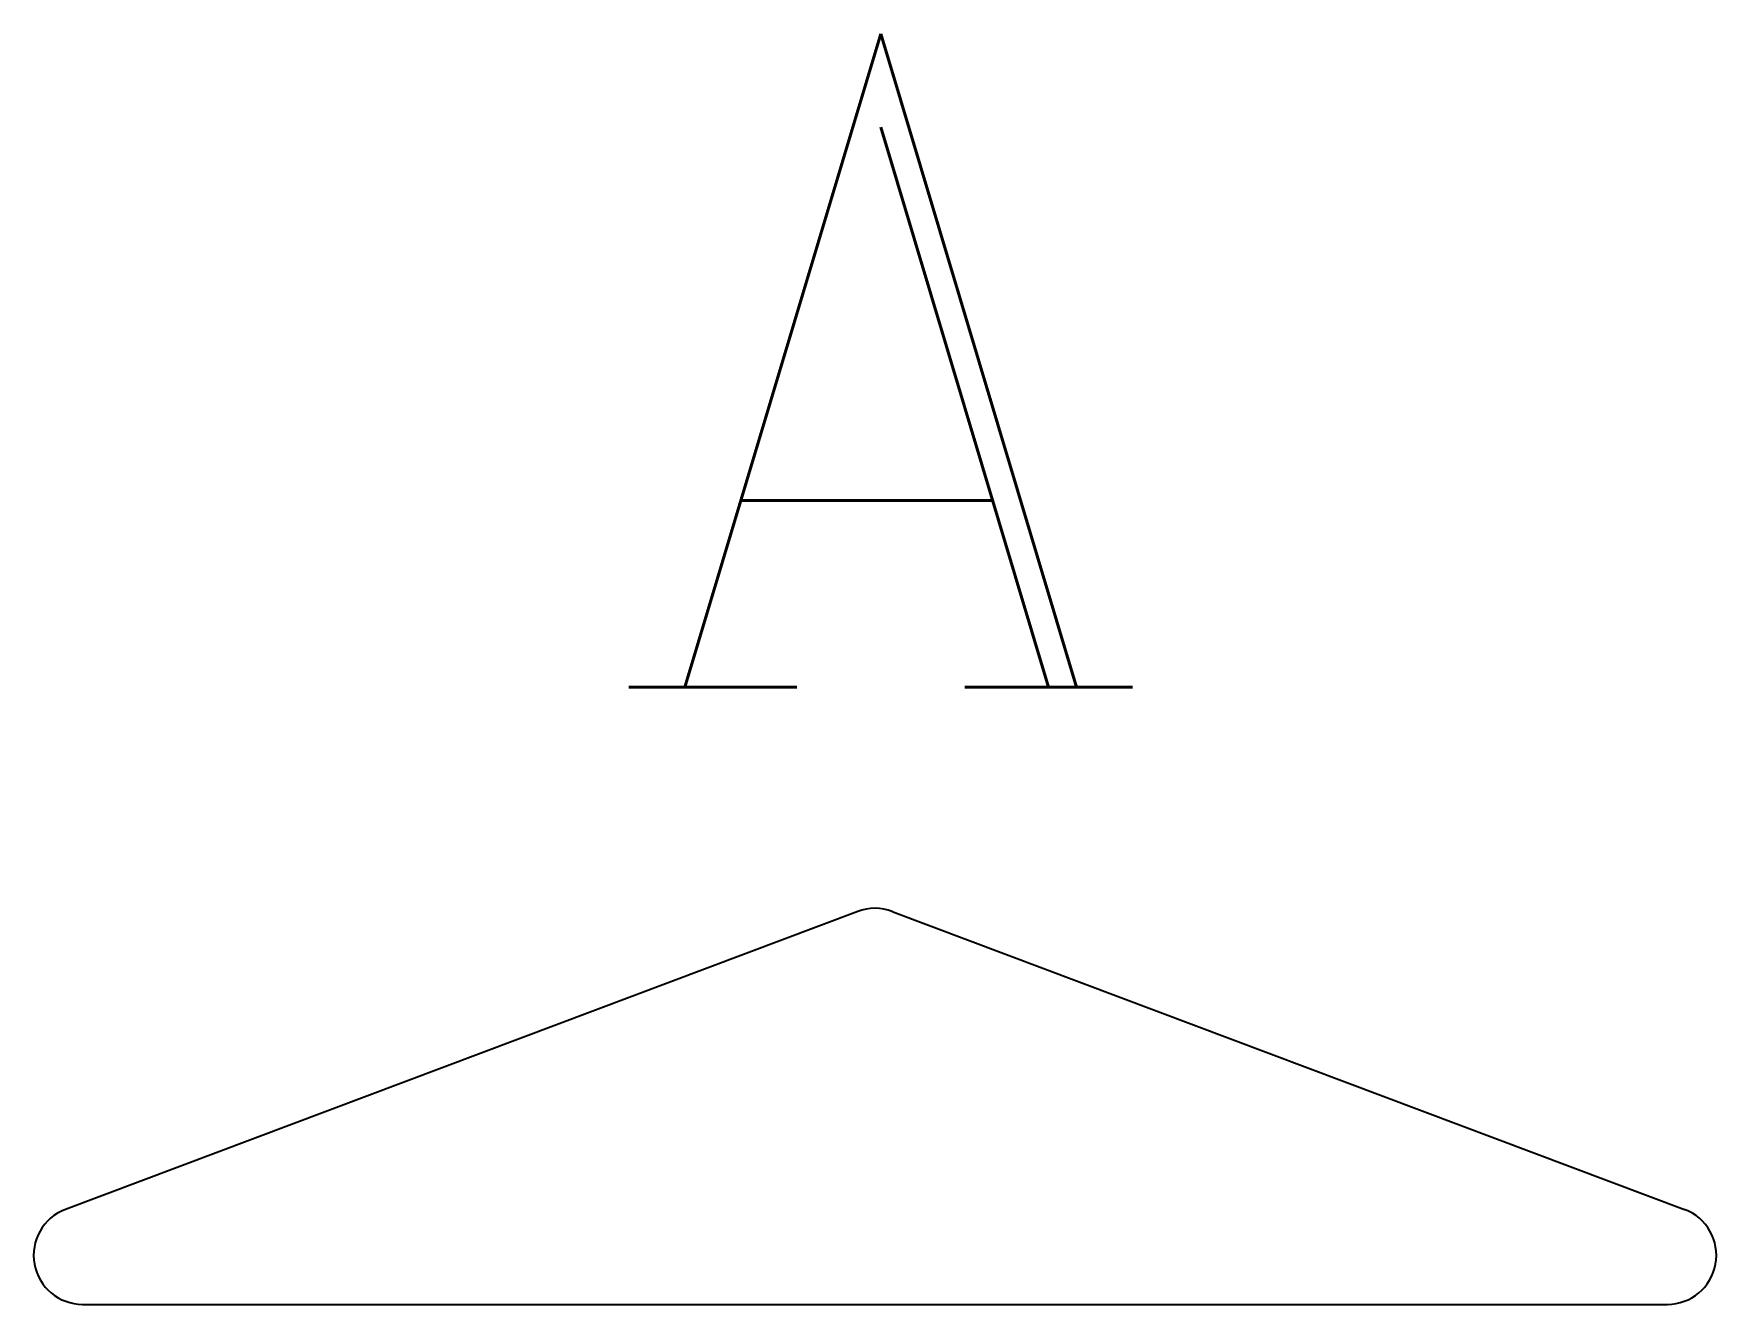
# Model space of a CAD drawing. Extents: x -29 to 75, y 16 to 65.
# Drawn here: x 18.322 to 19.095, y 32.272 to 32.855 of the extents above; entities that cross this region are included whole.
import ezdxf

# ---------------------------------------------------------------- set-up
doc = ezdxf.new("R2010")
doc.units = 0
doc.header["$MEASUREMENT"] = 0
doc.layers.add('TEXTO', color=244, linetype='CONTINUOUS')
doc.styles.add('ROMANC', font='romanc.shx', dxfattribs={"height": 0.1})

msp = doc.modelspace()

# ---------------------------------------------------------------- linework, layer by layer
at = {"layer": 'TEXTO', "color": 3, "linetype": 'Continuous'}
for p, q in [((18.70094, 32.45254), (18.33701, 32.31573)), ((18.71677, 32.45254), (19.08071, 32.31573)), ((18.34492, 32.27217), (19.07279, 32.27217))]:
    msp.add_line(p, q, dxfattribs=at)
for centre, start, end in [((18.70886, 32.43148), 69.39862, 110.60138), ((18.70886, 32.43148), 69.39862, 110.60138), ((18.34492, 32.29467), 110.60138, 270), ((19.07279, 32.29467), 270, 69.39862)]:
    msp.add_arc(centre, 0.0225, start, end, dxfattribs=at)

# ---------------------------------------------------------------- texts
at = {"layer": 'TEXTO', "color": 3, "linetype": 'Continuous', "style": 'ROMANC'}
msp.add_text('A', height=0.3, dxfattribs=at).set_placement((18.5829, 32.55543))

doc.saveas('drawing.dxf')
